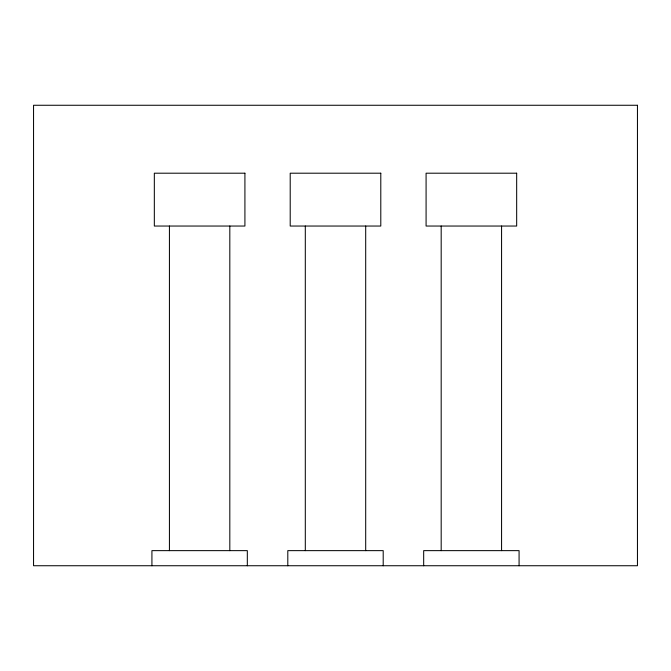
<?xml version="1.0" encoding="UTF-8"?>
<svg xmlns="http://www.w3.org/2000/svg" width="671" height="671" viewBox="0 0 671 671"><rect width="100%" height="100%" fill="white"/><g stroke="black" fill="none" stroke-linecap="round" stroke-linejoin="round"><path stroke-width="1.01" d="M519.077 565.737L519.077 550.639L423.678 550.639L423.678 565.737M501.572 226.043L501.572 550.639M441.183 226.043L441.183 550.639M383.2 565.737L383.2 550.639L287.8 550.639L287.8 565.737M365.695 226.043L365.695 550.639M305.305 226.043L305.305 550.639M247.322 565.737L247.322 550.639L151.923 550.639L151.923 565.737M229.817 226.043L229.817 550.639M169.428 226.043L169.428 550.639M637.45 105.263L33.55 105.263L33.55 565.737L637.45 565.737L637.45 105.263M244.915 173.202L154.33 173.202L154.33 226.043L244.915 226.043L244.915 173.202M380.793 173.202L290.207 173.202L290.207 226.043L380.793 226.043L380.793 173.202M516.67 173.202L426.085 173.202L426.085 226.043L516.67 226.043L516.67 173.202"/></g></svg>
